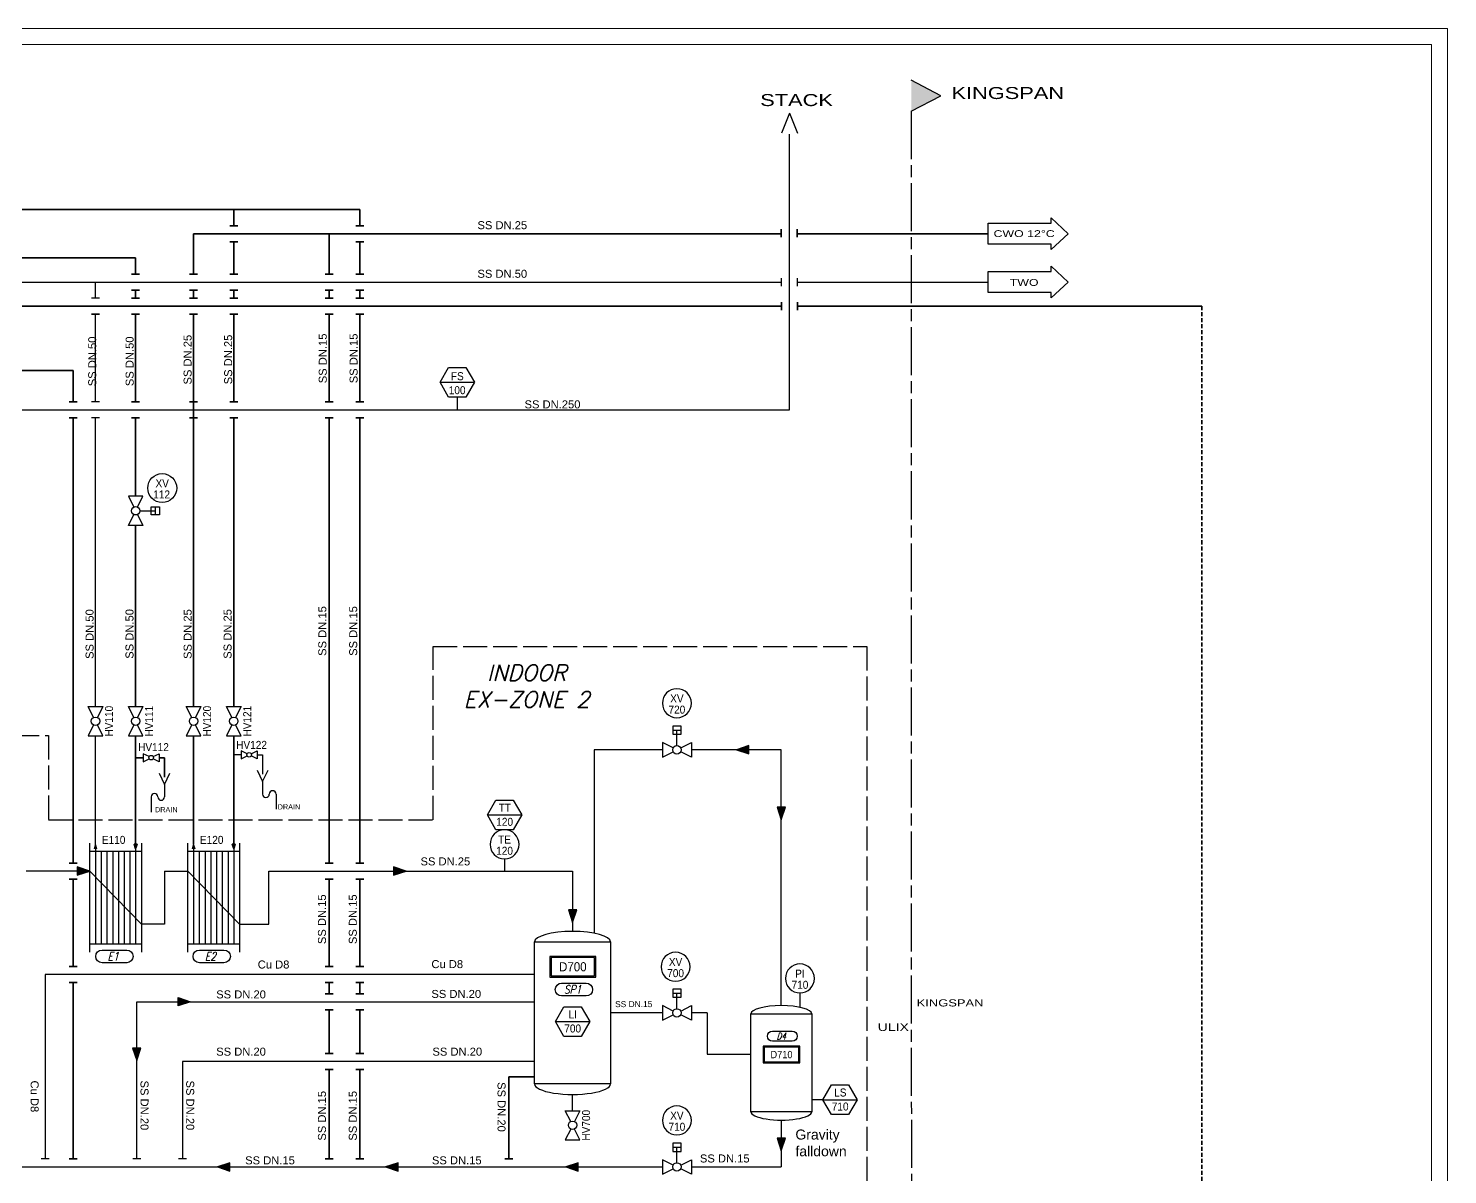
# Model space of a CAD drawing. Header units: millimetres. Extents: x 256 to 2599, y 626 to 1192.
# Drawn here: x 742.7 to 1097.5, y 905.2 to 1191.5 of the extents above; entities that cross this region are included whole.
import ezdxf
from ezdxf.enums import TextEntityAlignment as Align

# ---------------------------------------------------------------- set-up
doc = ezdxf.new("R2010")
doc.units = ezdxf.units.MM
for name, pattern in [('AM_ISO02W050', [7.5, 6, -1.5]), ('AM_ISO08W050', [18, 12, -1.5, 3, -1.5]), ('DASHED', [0.75, 0.5, -0.25])]:
    doc.linetypes.add(name, pattern=pattern)
for name, color, linetype, lineweight in [('-Aria', 7, 'Continuous', 30), ('-Testi', 7, 'Continuous', 35), ('Acqua di torre in', 170, 'Continuous', 35), ('Acqua refrigerata', 142, 'Continuous', 35), ('LINEA - ACQUA DI RETE', 94, 'Continuous', 35), ('LINEA - AZOTO', 151, 'Continuous', 35)]:
    doc.layers.add(name, color=color, linetype=linetype, lineweight=lineweight)
for name, color, linetype in [('-Pentano', 40, 'Continuous'), ('1', 7, 'Continuous'), ('5', 6, 'Continuous'), ('Acqua di torre out', 150, 'Continuous'), ('L6-SOTTILE', 5, 'Continuous'), ('L8-TESTI', 1, 'Continuous'), ('Limite fornitura', 7, 'AM_ISO08W050'), ('Tag', 7, 'Continuous')]:
    doc.layers.add(name, color=color, linetype=linetype)
doc.styles.add('ARIAL_090', font='arial.ttf', dxfattribs={"width": 0.9})
doc.styles.add('ROMANS', font='romans', dxfattribs={"oblique": 15})
doc.styles.get("Standard").update_dxf_attribs({"font": 'arial.ttf'})

# ---------------------------------------------------------------- blocks, each defined once
blk = doc.blocks.new('Tag_block')
at = {"color": 0, "linetype": 'ByBlock', "lineweight": -2}
blk.add_attdef('#(TargetObject.Tag)', text='', height=2.5, dxfattribs=at).set_placement((0, 0), align=Align.MIDDLE_CENTER)
blk = doc.blocks.new('STIKER NOME MACCHIANARIO')
at = {"layer": 'L8-TESTI', "color": 5}
for points in [[(-20, 9), (-20, -9), (20, -9), (20, 9)], [(-19, 8), (-19, -8), (19, -8), (19, 8)]]:
    blk.add_lwpolyline(points, close=True, dxfattribs=at)
at = {"color": 7, "style": 'ARIAL_090', "width": 0.9}
blk.add_attdef('NOME', text='', height=8, dxfattribs=at).set_placement((0, 0), align=Align.MIDDLE_CENTER)
blk = doc.blocks.new('*U5')
at = {"color": 0, "linetype": 'ByBlock', "lineweight": -2}
for start, end in [(0, 180), (180, 0)]:
    blk.add_arc((0, 0), 5, start, end, dxfattribs=at)
at = {"color": 0, "linetype": 'ByBlock', "lineweight": -2, "width": 0.9}
for tag, p in [('#(TargetObject.Type)', (0, 1.65)), ('#(TargetObject.LoopNumber)', (0, -1.65))]:
    blk.add_attdef(tag, text='', height=2.5, dxfattribs=at).set_placement(p, align=Align.MIDDLE_CENTER)
blk = doc.blocks.new('Valve Label_block')
at = {"color": 0, "linetype": 'ByBlock', "lineweight": -2, "width": 0.9}
blk.add_attdef('#(TargetObject.Size)', text='', height=2.5, dxfattribs=at).set_placement((0, 4.7625), align=Align.BOTTOM_CENTER)
blk.add_attdef('#(TargetObject.Tag)', text='', height=2.5, dxfattribs=at).set_placement((0, -4.7625), align=Align.TOP_CENTER)
blk = doc.blocks.new('*U7')
at = {"color": 0, "linetype": 'ByBlock', "lineweight": -2}
for start, end in [(0, 180), (180, 0)]:
    blk.add_arc((0, 0), 5, start, end, dxfattribs=at)
at = {"color": 0, "linetype": 'ByBlock', "lineweight": -2, "width": 0.9}
for tag, p in [('#(TargetObject.Type)', (0, 1.65)), ('#(TargetObject.LoopNumber)', (0, -1.65))]:
    blk.add_attdef(tag, text='', height=2.5, dxfattribs=at).set_placement(p, align=Align.MIDDLE_CENTER)

msp = doc.modelspace()

# ---------------------------------------------------------------- hatches: boundary and pattern name
at = {"layer": '-Pentano'}
h = msp.add_hatch(color=256, dxfattribs=at)
h.dxf.hatch_style = 1
h.paths.add_polyline_path([(919.71, 1011.29), (922.85, 1010.25), (922.85, 1012.34), (919.71, 1011.29)])
h = msp.add_hatch(color=256, dxfattribs=at)
h.dxf.hatch_style = 1
h.paths.add_polyline_path([(930.93, 993.83), (931.98, 996.97), (929.89, 996.97), (930.93, 993.83)])
h = msp.add_hatch(color=256, dxfattribs=at)
h.dxf.hatch_style = 1
h.paths.add_polyline_path([(758.09, 980.98), (754.95, 982.03), (754.95, 979.94), (758.09, 980.98)])
h = msp.add_hatch(color=256, dxfattribs=at)
h.dxf.hatch_style = 1
h.paths.add_polyline_path([(837.12, 980.98), (833.99, 982.03), (833.99, 979.94), (837.12, 980.98)])
h = msp.add_hatch(color=256, dxfattribs=at)
h.dxf.hatch_style = 1
h.paths.add_polyline_path([(878.76, 968.14), (879.8, 971.27), (877.71, 971.27), (878.76, 968.14)])
h = msp.add_hatch(color=256, dxfattribs=at)
h.dxf.hatch_style = 1
h.paths.add_polyline_path([(783.27, 948.33), (780.14, 947.29), (780.14, 949.38), (783.27, 948.33)])
h = msp.add_hatch(color=256, dxfattribs=at)
h.dxf.hatch_style = 1
h.paths.add_polyline_path([(769.81, 933.66), (770.86, 936.79), (768.77, 936.79), (769.81, 933.66)])
h = msp.add_hatch(color=256, dxfattribs=at)
h.dxf.hatch_style = 1
h.paths.add_polyline_path([(930.93, 911.09), (931.98, 914.23), (929.89, 914.23), (930.93, 911.09)])
h = msp.add_hatch(color=256, dxfattribs=at)
h.dxf.hatch_style = 1
h.paths.add_polyline_path([(789.98, 907.07), (793.12, 906.02), (793.12, 908.11), (789.98, 907.07)])
h = msp.add_hatch(color=256, dxfattribs=at)
h.dxf.hatch_style = 1
h.paths.add_polyline_path([(832.02, 907.07), (835.16, 906.02), (835.16, 908.11), (832.02, 907.07)])
h = msp.add_hatch(color=256, dxfattribs=at)
h.dxf.hatch_style = 1
h.paths.add_polyline_path([(877.04, 907.07), (880.18, 906.02), (880.18, 908.11), (877.04, 907.07)])
at = {"ltscale": 15}
h = msp.add_hatch(color=256, dxfattribs=at)
h.dxf.hatch_style = 1
h.paths.add_polyline_path([(963.41, 1170.87), (970.77, 1174.72), (963.41, 1178.57), (963.41, 1170.87)])
at = {"layer": 'Acqua di torre in'}
h = msp.add_hatch(dxfattribs=at)
h.set_pattern_fill('ANGLE', color=256, scale=2)
h.set_pattern_definition([(0, (-769.547, -986.664), (0, 13.97), [10.16, -3.81]), (90, (-769.547, -986.664), (-13.97, 9e-16), [10.16, -3.81])])
h.paths.add_polyline_path([(769.18, 987.69), (769.55, 986.66), (769.91, 987.69)])
h = msp.add_hatch(dxfattribs=at)
h.set_pattern_fill('ANGLE', color=256, scale=2)
h.set_pattern_definition([(0, (-745.036, -986.664), (0, 13.97), [10.16, -3.81]), (90, (-745.036, -986.664), (-13.97, 9e-16), [10.16, -3.81])])
h.paths.add_polyline_path([(793.7, 987.69), (794.06, 986.66), (794.42, 987.69)])
at = {"layer": 'Acqua di torre out'}
h = msp.add_hatch(dxfattribs=at)
h.set_pattern_fill('ANGLE', color=256, scale=2)
h.set_pattern_definition([(0, (-759.52, -986.664), (0, 13.97), [10.16, -3.81]), (90, (-759.52, -986.664), (-13.97, 9e-16), [10.16, -3.81])])
h.paths.add_polyline_path([(759.88, 986.66), (759.52, 987.69), (759.16, 986.66)])
h = msp.add_hatch(dxfattribs=at)
h.set_pattern_fill('ANGLE', color=256, scale=2)
h.set_pattern_definition([(0, (-735.009, -986.664), (0, 13.97), [10.16, -3.81]), (90, (-735.009, -986.664), (-13.97, 9e-16), [10.16, -3.81])])
h.paths.add_polyline_path([(784.39, 986.66), (784.03, 987.69), (783.67, 986.66)])
at = {"layer": 'Acqua refrigerata'}
h = msp.add_hatch(color=256, dxfattribs=at)
h.dxf.hatch_style = 1
h.paths.add_polyline_path([(784.03, 987.69), (783.67, 986.66), (784.39, 986.66)])
h = msp.add_hatch(color=256, dxfattribs=at)
h.dxf.hatch_style = 1
h.paths.add_polyline_path([(794.42, 987.69), (793.7, 987.69), (794.06, 986.66)])

# ---------------------------------------------------------------- linework, layer by layer
at = {"layer": '-Aria'}
for p, q in [((615, 1096.21), (932.95, 1096.21)), ((795.06, 1098.21), (793.06, 1098.21))]:
    msp.add_line(p, q, dxfattribs=at)
at = {"layer": '-Pentano'}
for p, q in [((884.13, 1011.29), (884.13, 965.47)), ((901.2, 1011.29), (884.13, 1011.29)), ((930.93, 1011.29), (908.49, 1011.29)), ((930.93, 947.39), (930.93, 1011.29)), ((758.09, 980.98), (742.2, 980.98)), ((770.98, 967.73), (758.09, 980.98)), ((776.79, 980.98), (776.79, 967.73)), ((776.79, 980.98), (782.6, 980.98)), ((782.6, 980.98), (795.49, 967.73)), ((802.83, 980.98), (878.76, 980.98)), ((802.83, 967.73), (802.83, 980.98)), ((878.76, 980.98), (878.76, 965.93)), ((776.79, 967.73), (770.98, 967.73)), ((795.49, 967.73), (802.83, 967.73)), ((869.24, 955.19), (746.91, 955.19)), ((746.91, 955.19), (746.91, 909.06)), ((769.81, 909.06), (769.81, 948.33)), ((769.81, 948.33), (869.24, 948.33)), ((901.2, 945.56), (888.27, 945.56)), ((912.38, 945.56), (908.49, 945.56)), ((912.38, 945.56), (912.38, 935.23)), ((869.24, 933.43), (781.23, 933.43)), ((781.23, 933.43), (781.23, 909.06)), ((912.38, 935.23), (923.32, 935.23)), ((930.93, 918.78), (930.93, 907.07)), ((747.91, 909.06), (745.91, 909.06)), ((770.81, 909.06), (768.82, 909.06)), ((782.23, 909.06), (780.24, 909.06)), ((782.23, 909.06), (780.24, 909.06)), ((682.17, 907.07), (901.26, 907.07)), ((908.54, 907.07), (930.93, 907.07))]:
    msp.add_line(p, q, dxfattribs=at)
for points in [[(922.85, 1010.25), (922.85, 1012.34), (919.71, 1011.29)], [(931.98, 996.97), (929.89, 996.97), (930.93, 993.83)], [(754.95, 982.03), (754.95, 979.94), (758.09, 980.98)], [(833.99, 982.03), (833.99, 979.94), (837.12, 980.98)], [(879.8, 971.27), (877.71, 971.27), (878.76, 968.14)], [(780.14, 947.29), (780.14, 949.38), (783.27, 948.33)], [(770.86, 936.79), (768.77, 936.79), (769.81, 933.66)], [(931.98, 914.23), (929.89, 914.23), (930.93, 911.09)], [(793.12, 906.02), (793.12, 908.11), (789.98, 907.07)], [(835.16, 906.02), (835.16, 908.11), (832.02, 907.07)], [(880.18, 906.02), (880.18, 908.11), (877.04, 907.07)]]:
    msp.add_lwpolyline(points, close=True, dxfattribs=at)
at = {"ltscale": 15}
for p, q in [((970.77, 1174.72), (963.41, 1178.57)), ((963.41, 1170.87), (970.77, 1174.72))]:
    msp.add_line(p, q, dxfattribs=at)
for p, q in [((774.47, 1069.98), (774.47, 1072.03)), ((770.6, 1071.01), (774.47, 1071.01)), ((903.82, 1016.21), (905.87, 1016.21)), ((904.84, 1012.34), (904.84, 1016.21)), ((775.39, 1005.45), (776.76, 1002.62)), ((776.76, 1002.62), (778.13, 1005.45)), ((799.9, 1006.17), (801.27, 1003.34)), ((801.27, 1003.34), (802.64, 1006.17)), ((776.76, 1002.62), (776.76, 999.52)), ((801.27, 1003.34), (801.27, 1000.24)), ((773.41, 999.52), (773.41, 995.71)), ((804.63, 1000.24), (804.63, 996.43)), ((758.09, 960.73), (758.09, 987.98)), ((759.52, 986.66), (759.52, 962.73)), ((769.55, 986.66), (769.55, 962.73)), ((770.98, 987.98), (770.98, 960.73)), ((770.98, 987.98), (770.98, 960.73)), ((782.6, 960.73), (782.6, 987.98)), ((784.03, 986.66), (784.03, 962.73)), ((794.06, 986.66), (794.06, 962.73)), ((795.49, 987.98), (795.49, 960.73)), ((795.49, 987.98), (795.49, 960.73)), ((758.09, 985.98), (770.98, 985.98)), ((760.95, 985.98), (760.95, 962.73)), ((762.38, 985.98), (762.38, 962.73)), ((763.82, 985.98), (763.82, 962.73)), ((765.25, 985.98), (765.25, 962.73)), ((766.68, 985.98), (766.68, 962.73)), ((768.11, 985.98), (768.11, 962.73)), ((782.6, 985.98), (795.49, 985.98)), ((785.46, 985.98), (785.46, 962.73)), ((786.9, 985.98), (786.9, 962.73)), ((788.33, 985.98), (788.33, 962.73)), ((789.76, 985.98), (789.76, 962.73)), ((791.19, 985.98), (791.19, 962.73)), ((792.63, 985.98), (792.63, 962.73)), ((770.98, 962.73), (758.09, 962.73)), ((795.49, 962.73), (782.6, 962.73)), ((903.82, 950.48), (905.87, 950.48)), ((904.84, 946.61), (904.84, 950.48)), ((903.82, 911.99), (905.87, 911.99)), ((904.84, 908.12), (904.84, 911.99))]:
    msp.add_line(p, q)
at = {"lineweight": 20}
for points in [[(256.47, 657.54), (256.47, 1191.54), (1097.47, 1191.54), (1097.47, 657.54)], [(271.09, 661.54), (271.09, 1187.54), (1093.47, 1187.54), (1093.47, 661.54)]]:
    msp.add_lwpolyline(points, close=True, dxfattribs=at)
for points in [[(770.02, 1071.94), (771.37, 1074.65), (767.72, 1074.65), (769.08, 1071.94)], [(770.02, 1070.07), (771.37, 1067.36), (767.72, 1067.36), (769.08, 1070.07)], [(759.05, 1019.37), (757.7, 1022.08), (761.34, 1022.08), (759.99, 1019.37)], [(769.08, 1019.37), (767.72, 1022.08), (771.37, 1022.08), (770.02, 1019.37)], [(783.56, 1019.37), (782.21, 1022.08), (785.85, 1022.08), (784.5, 1019.37)], [(793.59, 1019.37), (792.24, 1022.08), (795.88, 1022.08), (794.53, 1019.37)], [(759.05, 1017.5), (757.7, 1014.79), (761.34, 1014.79), (759.99, 1017.5)], [(769.08, 1017.5), (767.72, 1014.79), (771.37, 1014.79), (770.02, 1017.5)], [(783.56, 1017.5), (782.21, 1014.79), (785.85, 1014.79), (784.5, 1017.5)], [(793.59, 1017.5), (792.24, 1014.79), (795.88, 1014.79), (794.53, 1017.5)], [(797.41, 1010.3), (795.93, 1011.04), (795.93, 1009.05), (797.41, 1009.79)], [(798.44, 1010.3), (799.92, 1011.04), (799.92, 1009.05), (798.44, 1009.79)], [(903.91, 1011.76), (901.2, 1013.11), (901.2, 1009.47), (903.91, 1010.82)], [(905.78, 1011.76), (908.49, 1013.11), (908.49, 1009.47), (905.78, 1010.82)], [(772.9, 1009.58), (771.42, 1010.32), (771.42, 1008.32), (772.9, 1009.06)], [(773.93, 1009.58), (775.41, 1010.32), (775.41, 1008.32), (773.93, 1009.06)], [(903.91, 946.03), (901.2, 947.38), (901.2, 943.74), (903.91, 945.09)], [(905.78, 946.03), (908.49, 947.38), (908.49, 943.74), (905.78, 945.09)], [(878.29, 918.42), (876.93, 921.13), (880.58, 921.13), (879.23, 918.42)], [(878.29, 916.54), (876.93, 913.84), (880.58, 913.84), (879.23, 916.54)], [(903.91, 907.54), (901.2, 908.89), (901.2, 905.24), (903.91, 906.6)], [(905.78, 907.54), (908.49, 908.89), (908.49, 905.24), (905.78, 906.6)]]:
    msp.add_lwpolyline(points)
for points in [[(773.44, 1072.03), (775.49, 1072.03), (775.49, 1069.98), (773.44, 1069.98)], [(905.87, 1015.19), (905.87, 1017.24), (903.82, 1017.24), (903.82, 1015.19)], [(869.24, 963.3), (888.27, 963.3), (888.27, 927.81), (869.24, 927.81)], [(905.87, 949.46), (905.87, 951.5), (903.82, 951.5), (903.82, 949.46)], [(923.32, 945.29), (938.54, 945.29), (938.54, 920.88), (923.32, 920.88)], [(905.87, 910.96), (905.87, 913.01), (903.82, 913.01), (903.82, 910.96)]]:
    msp.add_lwpolyline(points, close=True)
for centre, radius in [((769.55, 1071.01), 1.05), ((759.52, 1018.43), 1.05), ((769.55, 1018.43), 1.05), ((784.03, 1018.43), 1.05), ((794.06, 1018.43), 1.05), ((904.84, 1011.29), 1.05), ((773.42, 1009.32), 0.573), ((797.93, 1010.04), 0.573), ((904.84, 945.56), 1.05), ((878.76, 917.48), 1.05), ((904.84, 907.07), 1.05)]:
    msp.add_circle(centre, radius)
for centre, start, end in [((774.25, 999.52), 0, 180), ((803.79, 1000.24), 0, 180), ((775.92, 999.52), 180, 0), ((802.11, 1000.24), 180, 0)]:
    msp.add_arc(centre, 0.838, start, end)
for centre, major_axis, start_param, end_param in [((878.76, 963.3), (-9.51, 0), 3.141593, 6.283185), ((930.93, 945.29), (-7.61, 0), 3.141593, 6.283185), ((878.76, 927.81), (-9.51, 0), 0, 3.141593), ((930.93, 920.88), (-7.61, 0), 0, 3.141593)]:
    msp.add_ellipse(centre, major_axis=major_axis, ratio=0.276144, start_param=start_param, end_param=end_param)
at = {"layer": '1'}
for points in [[(761.17, 961.27), (767.31, 961.27, -1), (767.31, 958.08), (761.17, 958.08, -1)], [(785.48, 961.27), (791.62, 961.27, -1), (791.62, 958.08), (785.48, 958.08, -1)], [(876.01, 952.99), (882.15, 952.99, -1), (882.15, 949.79), (876.01, 949.79, -1)], [(928.73, 941.02), (933.65, 941.02, -1), (933.65, 938.46), (928.73, 938.46, -1)]]:
    msp.add_lwpolyline(points, format="xyb", close=True, dxfattribs=at)
at = {"layer": '5', "linetype": 'AM_ISO02W050', "lineweight": 30}
msp.add_lwpolyline([(723.23, 666.29), (723.23, 830.72), (620.7, 830.72), (620.7, 986.12), (664.46, 986.12), (664.46, 1014.9), (747.75, 1014.9), (747.75, 993.8), (843.91, 993.8), (843.91, 1037.11), (952.27, 1037.11), (952.27, 890.86), (904.09, 890.86), (904.09, 844.62), (942.52, 844.62), (942.52, 809.18), (904.09, 809.18), (904.09, 666.29), (723.23, 666.29), (723.23, 830.72), (620.7, 830.72), (620.7, 986.12)], dxfattribs=at)
at = {"layer": 'Acqua di torre in'}
for p, q in [((305.1, 1134.2), (769.55, 1134.2)), ((769.55, 1130.16), (769.55, 1134.2)), ((770.54, 1130.16), (768.55, 1130.16)), ((770.54, 1126.17), (768.55, 1126.17)), ((770.54, 1126.17), (768.55, 1126.17)), ((769.55, 1124.12), (769.55, 1126.17)), ((770.54, 1124.12), (768.55, 1124.12)), ((770.54, 1124.12), (768.55, 1124.12)), ((770.54, 1124.12), (768.55, 1124.12)), ((760.52, 1120.13), (758.52, 1120.13)), ((770.54, 1120.13), (768.55, 1120.13)), ((770.54, 1120.13), (768.55, 1120.13)), ((769.55, 1098.21), (769.55, 1120.13)), ((770.54, 1098.21), (768.55, 1098.21)), ((770.54, 1098.21), (768.55, 1098.21)), ((770.54, 1094.22), (768.55, 1094.22)), ((770.54, 1094.22), (768.55, 1094.22)), ((769.55, 1074.65), (769.55, 1094.22)), ((769.55, 1022.08), (769.55, 1067.36)), ((769.55, 986.66), (769.55, 1014.79)), ((771.42, 1009.32), (769.55, 1009.32)), ((775.41, 1009.32), (776.76, 1009.32)), ((776.76, 1009.32), (776.76, 1004.46))]:
    msp.add_line(p, q, dxfattribs=at)
msp.add_lwpolyline([(769.55, 986.66), (769.91, 987.69), (769.18, 987.69)], close=True, dxfattribs=at)
at = {"layer": 'Acqua di torre out'}
for p, q in [((660.81, 1128.16), (930.96, 1128.16)), ((759.52, 1124.12), (759.52, 1128.16)), ((930.96, 1127.17), (930.96, 1129.16)), ((930.96, 1127.17), (930.96, 1129.16)), ((934.95, 1127.17), (934.95, 1129.16)), ((934.95, 1127.17), (934.95, 1129.16)), ((934.95, 1128.16), (982.65, 1128.16)), ((760.52, 1124.12), (758.52, 1124.12)), ((760.52, 1120.13), (758.52, 1120.13)), ((759.52, 1098.21), (759.52, 1120.13)), ((760.52, 1098.21), (758.52, 1098.21)), ((760.52, 1098.21), (758.52, 1098.21)), ((760.52, 1094.22), (758.52, 1094.22)), ((760.52, 1094.22), (758.52, 1094.22)), ((759.52, 1022.08), (759.52, 1094.22)), ((759.52, 986.66), (759.52, 1014.79)), ((795.93, 1010.04), (794.06, 1010.04)), ((799.92, 1010.04), (801.27, 1010.04)), ((801.27, 1010.04), (801.27, 1005.19))]:
    msp.add_line(p, q, dxfattribs=at)
at = {"layer": 'Acqua di torre out', "lineweight": 20}
for points in [[(759.52, 987.69), (759.16, 986.66), (759.88, 986.66)], [(784.03, 987.69), (783.67, 986.66), (784.39, 986.66)]]:
    msp.add_lwpolyline(points, close=True, dxfattribs=at)
at = {"layer": 'Acqua refrigerata'}
for p, q in [((305.1, 1146.28), (825.62, 1146.28)), ((794.06, 1142.23), (794.06, 1146.28)), ((825.62, 1142.23), (825.62, 1146.28)), ((794.06, 1142.23), (794.06, 1142.27)), ((784.03, 1140.24), (930.92, 1140.24)), ((784.03, 1130.16), (784.03, 1140.24)), ((795.06, 1142.23), (793.06, 1142.23)), ((817.9, 1130.16), (817.9, 1140.24)), ((826.61, 1142.23), (824.62, 1142.23)), ((930.92, 1139.38), (930.92, 1141.38)), ((930.92, 1139.38), (930.92, 1141.38)), ((934.91, 1139.38), (934.91, 1141.38)), ((934.91, 1140.38), (934.95, 1140.38)), ((934.91, 1140.24), (982.65, 1140.24)), ((795.06, 1138.24), (793.06, 1138.24)), ((795.06, 1138.24), (793.06, 1138.24)), ((794.06, 1130.19), (794.06, 1138.24)), ((826.61, 1138.24), (824.62, 1138.24)), ((826.61, 1138.24), (824.62, 1138.24)), ((825.62, 1130.16), (825.62, 1138.24)), ((785.03, 1130.16), (783.03, 1130.16)), ((795.06, 1130.16), (793.06, 1130.16)), ((818.9, 1130.16), (816.91, 1130.16)), ((826.61, 1130.16), (824.62, 1130.16)), ((785.03, 1126.17), (783.03, 1126.17)), ((785.03, 1126.17), (783.03, 1126.17)), ((784.03, 1124.12), (784.03, 1126.17)), ((795.06, 1126.17), (793.06, 1126.17)), ((795.06, 1126.17), (793.06, 1126.17)), ((794.06, 1124.12), (794.06, 1126.17)), ((818.9, 1126.17), (816.91, 1126.17)), ((818.9, 1126.17), (816.91, 1126.17)), ((817.9, 1124.12), (817.9, 1126.17)), ((826.61, 1126.17), (824.62, 1126.17)), ((826.61, 1126.17), (824.62, 1126.17)), ((825.62, 1124.12), (825.62, 1126.17)), ((785.03, 1124.12), (783.03, 1124.12)), ((785.03, 1124.12), (783.03, 1124.12)), ((795.06, 1124.12), (793.06, 1124.12)), ((795.06, 1124.12), (793.06, 1124.12)), ((818.9, 1124.12), (816.91, 1124.12)), ((818.9, 1124.12), (816.91, 1124.12)), ((826.61, 1124.12), (824.62, 1124.12)), ((826.61, 1124.12), (824.62, 1124.12)), ((785.03, 1120.13), (783.03, 1120.13)), ((785.03, 1120.13), (783.03, 1120.13)), ((784.03, 1098.21), (784.03, 1120.13)), ((795.06, 1120.13), (793.06, 1120.13)), ((795.06, 1120.13), (793.06, 1120.13)), ((794.06, 1098.21), (794.06, 1120.13)), ((818.9, 1120.13), (816.91, 1120.13)), ((818.9, 1120.13), (816.91, 1120.13)), ((817.9, 1098.21), (817.9, 1120.13)), ((826.61, 1120.13), (824.62, 1120.13)), ((826.61, 1120.13), (824.62, 1120.13)), ((825.62, 1098.21), (825.62, 1120.13)), ((784.03, 1022.08), (784.03, 1100.44)), ((785.03, 1098.21), (783.03, 1098.21)), ((785.03, 1098.21), (783.03, 1098.21)), ((795.06, 1098.21), (793.06, 1098.21)), ((818.9, 1098.21), (816.91, 1098.21)), ((818.9, 1098.21), (816.91, 1098.21)), ((826.61, 1098.21), (824.62, 1098.21)), ((826.61, 1098.21), (824.62, 1098.21)), ((785.03, 1094.22), (783.03, 1094.22)), ((785.03, 1094.22), (783.03, 1094.22)), ((795.06, 1094.22), (793.06, 1094.22)), ((795.06, 1094.22), (793.06, 1094.22)), ((794.06, 1022.08), (794.06, 1094.22)), ((818.9, 1094.22), (816.91, 1094.22)), ((817.9, 982.98), (817.9, 1094.22)), ((826.61, 1094.22), (824.62, 1094.22)), ((825.62, 982.98), (825.62, 1094.22)), ((784.03, 987.69), (784.03, 1014.79)), ((794.06, 987.69), (794.06, 1014.79)), ((818.9, 982.98), (816.91, 982.98)), ((818.9, 982.98), (816.91, 982.98)), ((826.61, 982.98), (824.62, 982.98)), ((826.61, 982.98), (824.62, 982.98)), ((818.9, 978.99), (816.91, 978.99)), ((818.9, 978.99), (816.91, 978.99)), ((817.9, 957.18), (817.9, 978.99)), ((826.61, 978.99), (824.62, 978.99)), ((826.61, 978.99), (824.62, 978.99)), ((825.62, 957.18), (825.62, 978.99)), ((818.9, 957.18), (816.91, 957.18)), ((818.9, 957.18), (816.91, 957.18)), ((826.61, 957.18), (824.62, 957.18)), ((826.61, 957.18), (824.62, 957.18)), ((818.9, 953.19), (816.91, 953.19)), ((818.9, 953.19), (816.91, 953.19)), ((817.9, 953.19), (817.9, 950.33)), ((826.61, 953.19), (824.62, 953.19)), ((826.61, 953.19), (824.62, 953.19)), ((825.62, 953.19), (825.62, 950.33)), ((818.9, 950.33), (816.91, 950.33)), ((818.9, 950.33), (816.91, 950.33)), ((826.61, 950.33), (824.62, 950.33)), ((826.61, 950.33), (824.62, 950.33)), ((818.9, 946.34), (816.91, 946.34)), ((818.9, 946.34), (816.91, 946.34)), ((817.9, 946.34), (817.9, 935.43)), ((826.61, 946.34), (824.62, 946.34)), ((826.61, 946.34), (824.62, 946.34)), ((825.62, 946.34), (825.62, 935.43)), ((818.9, 935.43), (816.91, 935.43)), ((818.9, 935.43), (816.91, 935.43)), ((826.61, 935.43), (824.62, 935.43)), ((826.61, 935.43), (824.62, 935.43)), ((818.9, 931.44), (816.91, 931.44)), ((818.9, 931.44), (816.91, 931.44)), ((817.9, 909.06), (817.9, 931.44)), ((826.61, 931.44), (824.62, 931.44)), ((826.61, 931.44), (824.62, 931.44)), ((825.62, 909.06), (825.62, 931.44)), ((818.9, 909.06), (816.91, 909.06)), ((826.61, 909.06), (824.62, 909.06))]:
    msp.add_line(p, q, dxfattribs=at)
msp.add_lwpolyline([(794.06, 986.66), (794.42, 987.69), (793.7, 987.69)], close=True, dxfattribs=at)
at = {"layer": 'L6-SOTTILE'}
for points in [[(998.38, 1136.3), (998.38, 1137.61), (982.65, 1137.61), (982.65, 1142.86), (998.38, 1142.86), (998.38, 1144.18), (1002.59, 1140.24)], [(998.38, 1124.22), (998.38, 1125.54), (982.65, 1125.54), (982.65, 1130.79), (998.38, 1130.79), (998.38, 1132.1), (1002.59, 1128.16)]]:
    msp.add_lwpolyline(points, close=True, dxfattribs=at)
at = {"layer": 'Limite fornitura'}
msp.add_line((963.41, 1170.87), (963.43, 862.05), dxfattribs=at)
at = {"layer": 'LINEA - ACQUA DI RETE'}
for p, q in [((869.24, 929.6), (862.82, 929.6)), ((862.82, 929.6), (862.82, 909.06)), ((863.82, 909.06), (861.82, 909.06))]:
    msp.add_line(p, q, dxfattribs=at)
at = {"layer": 'LINEA - AZOTO'}
for p, q in [((305.1, 1122.13), (930.96, 1122.13)), ((930.96, 1121.13), (930.96, 1123.12)), ((930.96, 1121.13), (930.96, 1123.12)), ((934.95, 1121.13), (934.95, 1123.12)), ((934.95, 1121.13), (934.95, 1123.12)), ((934.95, 1122.13), (1036.02, 1122.13)), ((671.27, 1106.04), (753.92, 1106.04)), ((753.92, 1106.04), (753.92, 1098.21)), ((754.92, 1098.21), (752.92, 1098.21)), ((754.92, 1098.21), (752.92, 1098.21)), ((754.92, 1094.22), (752.92, 1094.22)), ((754.92, 1094.22), (752.92, 1094.22)), ((753.92, 1094.22), (753.92, 982.98)), ((754.92, 982.98), (752.92, 982.98)), ((754.92, 982.98), (752.92, 982.98)), ((754.92, 978.99), (752.92, 978.99)), ((754.92, 978.99), (752.92, 978.99)), ((753.92, 978.99), (753.92, 957.18)), ((754.92, 957.18), (752.92, 957.18)), ((754.92, 957.18), (752.92, 957.18)), ((754.92, 953.19), (752.92, 953.19)), ((754.92, 953.19), (752.92, 953.19)), ((753.92, 953.19), (753.92, 909.06)), ((754.92, 909.06), (752.92, 909.06)), ((754.92, 909.06), (752.92, 909.06))]:
    msp.add_line(p, q, dxfattribs=at)
at = {"layer": 'LINEA - AZOTO', "linetype": 'DASHED', "ltscale": 2}
msp.add_line((1036.02, 1122.13), (1036.02, 855.86), dxfattribs=at)
at = {"layer": 'Tag'}
for p, q in [((932.95, 1170.35), (930.95, 1165.35)), ((932.95, 1170.35), (934.95, 1165.35)), ((932.95, 1096.21), (932.95, 1165.11)), ((845.62, 1103.11), (854.22, 1103.11)), ((849.92, 1099.39), (849.92, 1096.21)), ((857.46, 995.01), (866.06, 995.01)), ((935.58, 950.55), (935.58, 946.95)), ((874.46, 943.38), (883.06, 943.38)), ((878.76, 921.13), (878.76, 925.18)), ((941.31, 923.88), (938.54, 923.88)), ((941.31, 923.88), (949.91, 923.88))]:
    msp.add_line(p, q, dxfattribs=at)
at = {"layer": 'Tag', "ltscale": 0.2}
msp.add_line((861.76, 984.04), (861.76, 980.98), dxfattribs=at)
at = {"layer": 'Tag'}
for points in [[(845.62, 1103.11), (847.77, 1106.84), (852.07, 1106.84), (854.22, 1103.11), (852.07, 1099.39), (847.77, 1099.39)], [(857.46, 995.01), (859.61, 998.74), (863.91, 998.74), (866.06, 995.01), (863.91, 991.29), (859.61, 991.29)], [(874.46, 943.38), (876.61, 947.11), (880.91, 947.11), (883.06, 943.38), (880.91, 939.66), (876.61, 939.66)], [(941.31, 923.88), (943.46, 927.61), (947.76, 927.61), (949.91, 923.88), (947.76, 920.16), (943.46, 920.16)]]:
    msp.add_lwpolyline(points, close=True, dxfattribs=at)

# ---------------------------------------------------------------- block references
ref = msp.add_blockref('Valve Label_block', (849.94, 1106.52), dxfattribs=dict(at, xscale=0.1838663350828232, yscale=0.1838663350828232, zscale=0.1838663350828232))
ref.add_attrib('#(TargetObject.Tag)', 'FS', dxfattribs={"layer": '0', "color": 0, "linetype": 'ByBlock', "lineweight": -2, "ltscale": 2, "height": 2, "style": 'ARIAL_090', "width": 0.9}).set_placement((849.94, 1105.64), align=Align.TOP_CENTER)
ref = msp.add_blockref('Valve Label_block', (849.9, 1102.8), dxfattribs=dict(at, xscale=0.1378997513121174, yscale=0.1378997513121174, zscale=0.1378997513121174))
ref.add_attrib('#(TargetObject.Tag)', '100', dxfattribs={"layer": '0', "color": 0, "linetype": 'ByBlock', "lineweight": -2, "ltscale": 2, "height": 2, "style": 'ARIAL_090', "width": 0.9}).set_placement((849.9, 1102.14), align=Align.TOP_CENTER)
ref = msp.add_blockref('*U5', (776.19, 1076.69), dxfattribs=dict(at, xscale=-0.7246990090098623, yscale=0.7246990090098623, zscale=0.7246990090098623))
ref.add_attrib('#(TargetObject.Type)', 'XV', dxfattribs={"layer": '0', "color": 0, "linetype": 'ByBlock', "lineweight": -2, "ltscale": 2, "height": 2, "style": 'ARIAL_090', "width": 0.9}).set_placement((776.19, 1077.88), align=Align.MIDDLE)
ref.add_attrib('#(TargetObject.LoopNumber)', '112', dxfattribs={"layer": '0', "color": 0, "linetype": 'ByBlock', "lineweight": -2, "ltscale": 2, "height": 2, "style": 'ARIAL_090', "width": 0.9}).set_placement((773.95, 1073.49), align=Align.BOTTOM_LEFT)
ref = msp.add_blockref('*U5', (904.83, 1022.93), dxfattribs=dict(at, xscale=0.7246990090098623, yscale=0.7246990090098623, zscale=0.7246990090098623))
ref.add_attrib('#(TargetObject.Type)', 'XV', dxfattribs={"layer": '0', "color": 0, "linetype": 'ByBlock', "lineweight": -2, "ltscale": 2, "height": 2, "style": 'ARIAL_090', "width": 0.9}).set_placement((904.83, 1024.12), align=Align.MIDDLE)
ref.add_attrib('#(TargetObject.LoopNumber)', '720', dxfattribs={"layer": '0', "color": 0, "linetype": 'ByBlock', "lineweight": -2, "ltscale": 2, "height": 2, "style": 'ARIAL_090', "width": 0.9}).set_placement((902.73, 1019.73), align=Align.BOTTOM_LEFT)
ref = msp.add_blockref('Tag_block', (761.89, 1018.44), dxfattribs=dict(at, xscale=0.02812457149191088, yscale=0.02812457149191088, zscale=0.02812457149191088, rotation=90))
ref.add_attrib('#(TargetObject.Tag)', 'HV110', dxfattribs={"layer": '0', "color": 0, "linetype": 'ByBlock', "lineweight": -2, "ltscale": 2, "height": 2, "rotation": 90, "style": 'ARIAL_090', "width": 0.9}).set_placement((761.89, 1018.44), align=Align.TOP_CENTER)
ref = msp.add_blockref('Tag_block', (771.92, 1018.44), dxfattribs=dict(at, xscale=0.02812457149191088, yscale=0.02812457149191088, zscale=0.02812457149191088, rotation=90))
ref.add_attrib('#(TargetObject.Tag)', 'HV111', dxfattribs={"layer": '0', "color": 0, "linetype": 'ByBlock', "lineweight": -2, "ltscale": 2, "height": 2, "rotation": 90, "style": 'ARIAL_090', "width": 0.9}).set_placement((771.92, 1018.44), align=Align.TOP_CENTER)
ref = msp.add_blockref('Tag_block', (786.4, 1018.44), dxfattribs=dict(at, xscale=0.02812457149191088, yscale=0.02812457149191088, zscale=0.02812457149191088, rotation=90))
ref.add_attrib('#(TargetObject.Tag)', 'HV120', dxfattribs={"layer": '0', "color": 0, "linetype": 'ByBlock', "lineweight": -2, "ltscale": 2, "height": 2, "rotation": 90, "style": 'ARIAL_090', "width": 0.9}).set_placement((786.4, 1018.44), align=Align.TOP_CENTER)
ref = msp.add_blockref('Tag_block', (796.43, 1018.44), dxfattribs=dict(at, xscale=0.02812457149191088, yscale=0.02812457149191088, zscale=0.02812457149191088, rotation=90))
ref.add_attrib('#(TargetObject.Tag)', 'HV121', dxfattribs={"layer": '0', "color": 0, "linetype": 'ByBlock', "lineweight": -2, "ltscale": 2, "height": 2, "rotation": 90, "style": 'ARIAL_090', "width": 0.9}).set_placement((796.43, 1018.44), align=Align.TOP_CENTER)
ref = msp.add_blockref('Tag_block', (774, 1012.96), dxfattribs=dict(at, xscale=0.02812457149191088, yscale=0.02812457149191088, zscale=0.02812457149191088))
ref.add_attrib('#(TargetObject.Tag)', 'HV112', dxfattribs={"layer": '0', "color": 0, "linetype": 'ByBlock', "lineweight": -2, "ltscale": 2, "height": 2, "style": 'ARIAL_090', "width": 0.9}).set_placement((774, 1012.96), align=Align.TOP_CENTER)
ref = msp.add_blockref('Tag_block', (798.52, 1013.52), dxfattribs=dict(at, xscale=0.02812457149191088, yscale=0.02812457149191088, zscale=0.02812457149191088))
ref.add_attrib('#(TargetObject.Tag)', 'HV122', dxfattribs={"layer": '0', "color": 0, "linetype": 'ByBlock', "lineweight": -2, "ltscale": 2, "height": 2, "style": 'ARIAL_090', "width": 0.9}).set_placement((798.52, 1013.52), align=Align.TOP_CENTER)
ref = msp.add_blockref('Valve Label_block', (861.82, 998.67), dxfattribs=dict(at, xscale=0.1838663350828232, yscale=0.1838663350828232, zscale=0.1838663350828232))
ref.add_attrib('#(TargetObject.Tag)', 'TT', dxfattribs={"layer": '0', "color": 0, "linetype": 'ByBlock', "lineweight": -2, "ltscale": 2, "height": 2, "style": 'ARIAL_090', "width": 0.9}).set_placement((861.82, 997.8), align=Align.TOP_CENTER)
ref = msp.add_blockref('Valve Label_block', (861.78, 994.96), dxfattribs=dict(at, xscale=0.1378997513121174, yscale=0.1378997513121174, zscale=0.1378997513121174))
ref.add_attrib('#(TargetObject.Tag)', '120', dxfattribs={"layer": '0', "color": 0, "linetype": 'ByBlock', "lineweight": -2, "ltscale": 2, "height": 2, "style": 'ARIAL_090', "width": 0.9}).set_placement((861.78, 994.3), align=Align.TOP_CENTER)
ref = msp.add_blockref('Tag_block', (764.05, 989.79), dxfattribs=dict(at, xscale=0.02812457149191088, yscale=0.02812457149191088, zscale=0.02812457149191088))
ref.add_attrib('#(TargetObject.Tag)', 'E110', dxfattribs={"layer": '0', "color": 0, "linetype": 'ByBlock', "lineweight": -2, "ltscale": 2, "height": 2, "style": 'ARIAL_090', "width": 0.9}).set_placement((764.05, 989.79), align=Align.TOP_CENTER)
ref = msp.add_blockref('Tag_block', (788.56, 989.79), dxfattribs=dict(at, xscale=0.02812457149191088, yscale=0.02812457149191088, zscale=0.02812457149191088))
ref.add_attrib('#(TargetObject.Tag)', 'E120', dxfattribs={"layer": '0', "color": 0, "linetype": 'ByBlock', "lineweight": -2, "ltscale": 2, "height": 2, "style": 'ARIAL_090', "width": 0.9}).set_placement((788.56, 989.79), align=Align.TOP_CENTER)
ref = msp.add_blockref('*U7', (861.76, 987.67), dxfattribs=dict(at, xscale=0.7246990090098623, yscale=0.7246990090098623, zscale=0.7246990090098623))
ref.add_attrib('#(TargetObject.Type)', 'TE', dxfattribs={"layer": '0', "color": 0, "linetype": 'ByBlock', "lineweight": -2, "ltscale": 2, "height": 2, "style": 'ARIAL_090', "width": 0.9}).set_placement((861.76, 988.86), align=Align.MIDDLE)
ref.add_attrib('#(TargetObject.LoopNumber)', '120', dxfattribs={"layer": '0', "color": 0, "linetype": 'ByBlock', "lineweight": -2, "ltscale": 2, "height": 2, "style": 'ARIAL_090', "width": 0.9}).set_placement((859.66, 984.47), align=Align.BOTTOM_LEFT)
at = {"layer": 'Tag', "ltscale": 0.2}
for p, xscale, yscale, zscale, values in [((878.82, 957.09), 0.2861341155502804, 0.2861341155502804, 0.2861341155502804, {'NOME': 'D700'}), ((930.98, 935.15), 0.2289072924402243, 0.2289072924402243, 0.2289072924402243, {'NOME': 'D710'})]:
    msp.add_blockref('STIKER NOME MACCHIANARIO', p, dxfattribs=dict(at, xscale=xscale, yscale=yscale, zscale=zscale)).add_auto_attribs(values)
at = {"layer": 'Tag'}
ref = msp.add_blockref('*U5', (904.5, 957.09), dxfattribs=dict(at, xscale=0.7246990090098623, yscale=0.7246990090098623, zscale=0.7246990090098623))
ref.add_attrib('#(TargetObject.Type)', 'XV', dxfattribs={"layer": '0', "color": 0, "linetype": 'ByBlock', "lineweight": -2, "ltscale": 2, "height": 2, "style": 'ARIAL_090', "width": 0.9}).set_placement((904.5, 958.28), align=Align.MIDDLE)
ref.add_attrib('#(TargetObject.LoopNumber)', '700', dxfattribs={"layer": '0', "color": 0, "linetype": 'ByBlock', "lineweight": -2, "ltscale": 2, "height": 2, "style": 'ARIAL_090', "width": 0.9}).set_placement((902.41, 953.89), align=Align.BOTTOM_LEFT)
ref = msp.add_blockref('*U5', (935.58, 954.17), dxfattribs=dict(at, xscale=0.7246990090098623, yscale=0.7246990090098623, zscale=0.7246990090098623))
ref.add_attrib('#(TargetObject.Type)', 'PI', dxfattribs={"layer": '0', "color": 0, "linetype": 'ByBlock', "lineweight": -2, "ltscale": 2, "height": 2, "style": 'ARIAL_090', "width": 0.9}).set_placement((935.58, 955.37), align=Align.MIDDLE)
ref.add_attrib('#(TargetObject.LoopNumber)', '710', dxfattribs={"layer": '0', "color": 0, "linetype": 'ByBlock', "lineweight": -2, "ltscale": 2, "height": 2, "style": 'ARIAL_090', "width": 0.9}).set_placement((933.49, 950.98), align=Align.BOTTOM_LEFT)
ref = msp.add_blockref('Valve Label_block', (878.82, 947.04), dxfattribs=dict(at, xscale=0.1838663350828232, yscale=0.1838663350828232, zscale=0.1838663350828232))
ref.add_attrib('#(TargetObject.Tag)', 'LI', dxfattribs={"layer": '0', "color": 0, "linetype": 'ByBlock', "lineweight": -2, "ltscale": 2, "height": 2, "style": 'ARIAL_090', "width": 0.9}).set_placement((878.82, 946.17), align=Align.TOP_CENTER)
ref = msp.add_blockref('Valve Label_block', (878.78, 943.33), dxfattribs=dict(at, xscale=0.1378997513121174, yscale=0.1378997513121174, zscale=0.1378997513121174))
ref.add_attrib('#(TargetObject.Tag)', '700', dxfattribs={"layer": '0', "color": 0, "linetype": 'ByBlock', "lineweight": -2, "ltscale": 2, "height": 2, "style": 'ARIAL_090', "width": 0.9}).set_placement((878.78, 942.67), align=Align.TOP_CENTER)
ref = msp.add_blockref('Valve Label_block', (945.68, 927.54), dxfattribs=dict(at, xscale=0.1838663350828232, yscale=0.1838663350828232, zscale=0.1838663350828232))
ref.add_attrib('#(TargetObject.Tag)', 'LS', dxfattribs={"layer": '0', "color": 0, "linetype": 'ByBlock', "lineweight": -2, "ltscale": 2, "height": 2, "style": 'ARIAL_090', "width": 0.9}).set_placement((945.68, 926.67), align=Align.TOP_CENTER)
ref = msp.add_blockref('*U5', (904.83, 918.7), dxfattribs=dict(at, xscale=0.7246990090098623, yscale=0.7246990090098623, zscale=0.7246990090098623))
ref.add_attrib('#(TargetObject.Type)', 'XV', dxfattribs={"layer": '0', "color": 0, "linetype": 'ByBlock', "lineweight": -2, "ltscale": 2, "height": 2, "style": 'ARIAL_090', "width": 0.9}).set_placement((904.83, 919.9), align=Align.MIDDLE)
ref.add_attrib('#(TargetObject.LoopNumber)', '710', dxfattribs={"layer": '0', "color": 0, "linetype": 'ByBlock', "lineweight": -2, "ltscale": 2, "height": 2, "style": 'ARIAL_090', "width": 0.9}).set_placement((902.73, 915.51), align=Align.BOTTOM_LEFT)
ref = msp.add_blockref('Valve Label_block', (945.64, 923.83), dxfattribs=dict(at, xscale=0.1378997513121174, yscale=0.1378997513121174, zscale=0.1378997513121174))
ref.add_attrib('#(TargetObject.Tag)', '710', dxfattribs={"layer": '0', "color": 0, "linetype": 'ByBlock', "lineweight": -2, "ltscale": 2, "height": 2, "style": 'ARIAL_090', "width": 0.9}).set_placement((945.64, 923.17), align=Align.TOP_CENTER)
ref = msp.add_blockref('Tag_block', (881.13, 917.49), dxfattribs=dict(at, xscale=0.02812457149191088, yscale=0.02812457149191088, zscale=0.02812457149191088, rotation=90))
ref.add_attrib('#(TargetObject.Tag)', 'HV700', dxfattribs={"layer": '0', "color": 0, "linetype": 'ByBlock', "lineweight": -2, "ltscale": 2, "height": 2, "rotation": 90, "style": 'ARIAL_090', "width": 0.9}).set_placement((881.13, 917.49), align=Align.TOP_CENTER)

# ---------------------------------------------------------------- texts
at = {"layer": '-Testi', "attachment_point": 1}
for s, insert, char_height, width in [('SS DN.25', (854.98, 1143.37), 2, 14.6372), ('SS DN.50', (854.98, 1131.23), 2, 14.6372), ('SS DN.250', (866.75, 1098.6), 2, 14.6372), ('SS DN.25 ', (840.75, 984.41), 2, 19.5715), ('Cu D8', (800.06, 958.65), 2, 19.5715), ('Cu D8', (843.47, 958.75), 2, 19.5715), ('SS DN.20 ', (789.68, 951.18), 2, 19.5715), ('SS DN.20 ', (843.47, 951.3), 2, 19.5715), ('SS DN.15 ', (889.38, 948.5), 1.5, 19.5715), ('SS DN.20 ', (789.68, 936.88), 2, 19.5715), ('SS DN.20', (843.73, 936.88), 2, 19.5715), ('SS DN.15', (796.92, 909.72), 2, 19.5715), ('SS DN.15 ', (843.6, 909.72), 2, 19.5715), ('SS DN.15 ', (910.58, 910.19), 2, 19.5715)]:
    msp.add_mtext(s, dxfattribs=dict(at, insert=insert, char_height=char_height, width=width))
at = {"layer": '-Testi', "char_height": 2, "width": 14.6372, "attachment_point": 1}
for s, insert, rotation in [('SS DN.50', (757.69, 1102.12), 90), ('SS DN.50', (767.04, 1102.15), 90), ('SS DN.25', (781.53, 1102.56), 90), ('SS DN.25', (791.67, 1102.6), 90), ('SS DN.15', (815.31, 1102.87), 90), ('SS DN.15', (823.02, 1102.87), 90), ('SS DN.15', (815.2, 1034.76), 90), ('SS DN.15', (822.92, 1034.76), 90), ('SS DN.50', (757.03, 1034), 90), ('SS DN.50', (767.01, 1034.04), 90), ('SS DN.25', (781.54, 1034), 90), ('SS DN.25', (791.52, 1034.04), 90), ('SS DN.15', (815.11, 962.75), 90), ('SS DN.15', (822.82, 962.75), 90), ('Cu D8', (745.3, 928.66), 270), ('SS DN.20', (772.76, 928.66), 270), ('SS DN.20', (784.18, 928.66), 270), ('SS DN.15', (815.11, 913.64), 90), ('SS DN.15', (822.82, 913.64), 90), ('SS DN.20', (862, 928.27), 270)]:
    msp.add_mtext(s, dxfattribs=dict(at, insert=insert, rotation=rotation))
for p in [(774.38, 995.69), (805.04, 996.39)]:
    msp.add_text('DRAIN', height=1.3).set_placement(p)
at = {"style": 'ROMANS', "oblique": 15, "width": 0.8}
for s, p in [('E1', (763.92, 958.66)), ('E2', (788.24, 958.66)), ('SP1', (878.76, 950.38))]:
    msp.add_text(s, height=2.08, dxfattribs=at).set_placement(p, align=Align.CENTER)
at = {"insert": (867.29, 1027.22), "char_height": 4, "attachment_point": 5, "style": 'ROMANS'}
msp.add_mtext_dynamic_manual_height_columns('\\pxqc;{\\C6;INDOOR\\PEX-ZONE 2}', width=63.1542, gutter_width=146.35, heights=[0], dxfattribs=at)
at = {"layer": '1', "style": 'ROMANS', "oblique": 15, "width": 0.8}
msp.add_text('D4', height=1.664, dxfattribs=at).set_placement((930.94, 938.93), align=Align.CENTER)
at = {"layer": 'L8-TESTI', "color": 3, "attachment_point": 5}
for s, insert, char_height in [('\\A1;\\pxi-3,l4,t4;{\\W1.3;\\C7;STACK}', (933.24, 1173.61), 3), ('\\A1;\\pxi-3,l4,t4;{\\W1.3;\\C7;KINGSPAN}', (986.03, 1175.37), 3), ('\\A1;\\pxi-3,l4,t4;{\\W1.3;\\C7;CWO 12°C}', (990.77, 1140.25), 1.6989), ('\\A1;\\pxi-3,l4,t4;{\\W1.3;\\C7;TWO}', (990.77, 1128.05), 1.6989), ('\\A1;\\pxi-3,l4,t4;{\\W1.3;\\C7;KINGSPAN}', (972.22, 948.05), 1.7807), ('\\A1;\\pxi-3,l4,t4;{\\W1.3;\\C7;ULIX }', (957.96, 941.99), 1.9291)]:
    msp.add_mtext(s, dxfattribs=dict(at, insert=insert, char_height=char_height))
at = {"layer": 'Tag', "insert": (934.45, 916.42), "char_height": 2.5, "attachment_point": 1}
msp.add_mtext_dynamic_manual_height_columns('Gravity\\Pfalldown', width=19.1144, gutter_width=12.5, heights=[0], dxfattribs=at)

doc.saveas('drawing.dxf')
